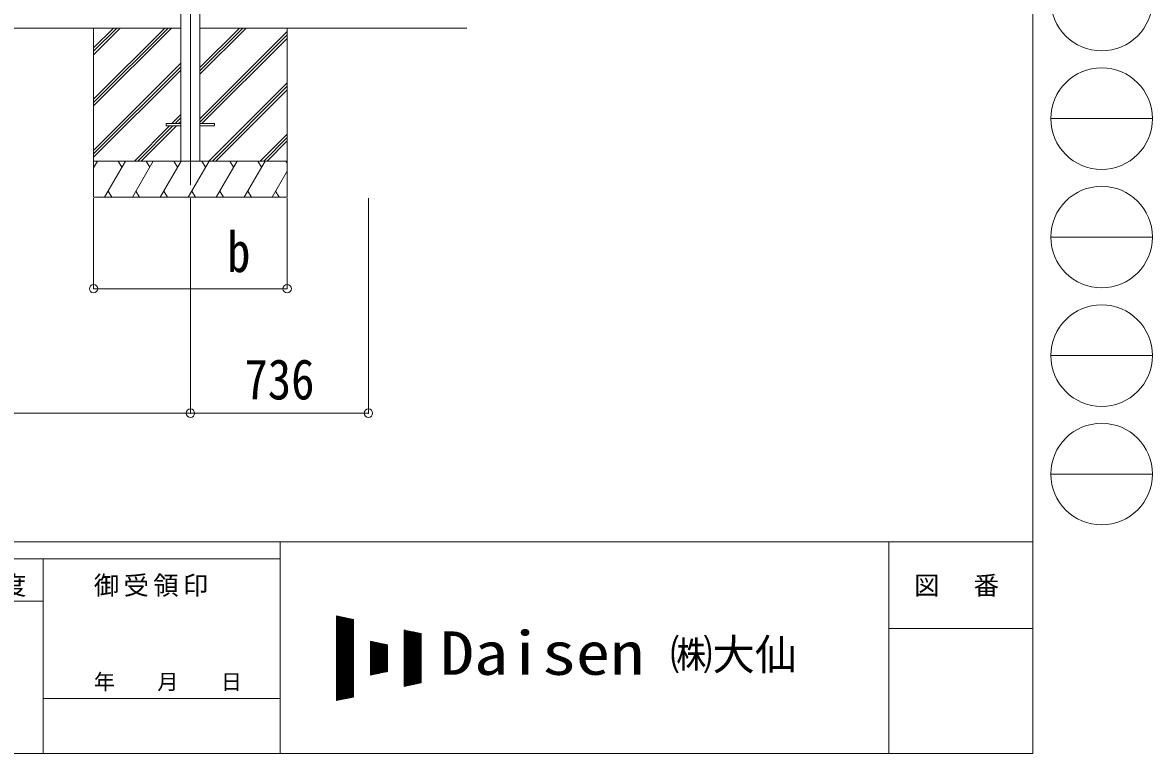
# Model space of a CAD drawing. Units: millimetres at full size; details may follow other scales. Extents: x -9783 to 9892, y -6828 to 6752.
# Drawn here: x 5221 to 9892, y -6828 to -3806 of the extents above; entities that cross this region are included whole.
import ezdxf
from ezdxf.enums import TextEntityAlignment as Align

# ---------------------------------------------------------------- set-up
doc = ezdxf.new("R2010")
doc.units = ezdxf.units.MM
doc.header["$LTSCALE"] = 35
doc.header["$PDMODE"] = 32
doc.header["$PDSIZE"] = 35
for name, color, linetype, lineweight in [('0-0_0', 7, 'Continuous', 9), ('0-1_本体', 4, 'Continuous', 9), ('0-2_部品', 7, 'Continuous', 9), ('0-8_PARTS2', 2, 'Continuous', 9), ('0-A_寸法', 6, 'Continuous', 9), ('F-0_240', 7, 'Continuous', 9)]:
    doc.layers.add(name, color=color, linetype=linetype, lineweight=lineweight)
doc.styles.add('ＭＳ ゴシック', font='')
doc.styles.get('ＭＳ ゴシック').set_extended_font_data('MS Gothic')

msp = doc.modelspace()

# ---------------------------------------------------------------- linework, layer by layer
at = {"layer": '0-0_0'}
for p, q in [((4182.26, -3828.41), (5875.26, -3828.41)), ((5514.76, -3828.43), (5514.76, -4528.43)), ((5514.76, -4122.6), (5808.94, -3828.43)), ((5514.76, -4136.75), (5823.09, -3828.43)), ((5514.76, -4150.89), (5837.23, -3828.43)), ((5514.76, -3938.76), (5625.1, -3828.43)), ((5514.76, -3924.62), (5610.95, -3828.43)), ((5514.76, -3910.47), (5596.81, -3828.43)), ((7058.24, -3828.43), (5954.26, -3828.43)), ((5954.26, -4019.76), (6145.6, -3828.43)), ((5954.26, -4005.61), (6131.45, -3828.43)), ((5954.26, -3991.47), (6117.31, -3828.43)), ((6314.76, -3828.43), (6314.76, -4528.43)), ((5954.26, -4203.6), (6314.76, -3843.11)), ((5954.26, -4217.75), (6314.76, -3857.25)), ((5962.22, -4223.93), (6314.76, -3871.39)), ((5514.76, -4334.74), (5875.26, -3974.24)), ((5514.76, -4348.88), (5875.26, -3988.38)), ((5514.76, -4363.02), (5875.26, -4002.52)), ((5991.57, -4378.43), (6314.76, -4055.24)), ((6005.71, -4378.43), (6314.76, -4069.38)), ((6019.86, -4378.43), (6314.76, -4083.52)), ((5837.71, -4223.93), (5875.26, -4186.37)), ((5851.85, -4223.93), (5875.26, -4200.51)), ((5683.21, -4378.43), (5828.71, -4232.93)), ((5697.35, -4378.43), (5842.85, -4232.93)), ((5711.49, -4378.43), (5856.99, -4232.93)), ((5865.99, -4223.93), (5875.26, -4214.65)), ((6203.71, -4378.43), (6314.76, -4267.37)), ((6217.85, -4378.43), (6314.76, -4281.51)), ((6231.99, -4378.43), (6314.76, -4295.65)), ((6314.76, -4378.43), (5514.76, -4378.43)), ((5514.76, -4405.93), (5530.64, -4378.43)), ((5559.51, -4528.43), (5646.11, -4378.43)), ((5631.11, -4404.41), (5616.11, -4378.43)), ((5674.98, -4528.43), (5761.58, -4378.43)), ((5746.58, -4404.41), (5731.58, -4378.43)), ((5790.45, -4528.43), (5877.05, -4378.43)), ((5862.05, -4404.41), (5847.05, -4378.43)), ((5905.92, -4528.43), (5992.52, -4378.43)), ((5977.52, -4404.41), (5962.52, -4378.43)), ((6021.39, -4528.43), (6107.99, -4378.43)), ((6092.99, -4404.41), (6077.99, -4378.43)), ((6136.86, -4528.43), (6223.46, -4378.43)), ((6193.46, -4378.43), (6208.46, -4404.41)), ((6308.93, -4378.43), (6314.76, -4388.53)), ((6252.33, -4528.43), (6314.76, -4420.29)), ((5514.76, -4528.43), (6314.76, -4528.43)), ((5574.51, -4502.45), (5589.51, -4528.43)), ((5689.98, -4502.45), (5704.98, -4528.43)), ((5805.45, -4502.45), (5820.45, -4528.43)), ((5920.92, -4502.45), (5935.92, -4528.43)), ((6036.39, -4502.45), (6051.39, -4528.43)), ((6151.86, -4502.45), (6166.86, -4528.43)), ((6267.33, -4502.45), (6282.33, -4528.43))]:
    msp.add_line(p, q, dxfattribs=at)
at = {"layer": '0-1_本体'}
for p, q in [((5875.26, -936.02), (5875.26, -4378.43)), ((5954.26, -936.02), (5954.26, -4378.43))]:
    msp.add_line(p, q, dxfattribs=at)
at = {"layer": '0-2_部品', "color": 4}
for p, q in [((5814.76, -4223.92), (5875.26, -4223.92)), ((5814.76, -4223.92), (5814.76, -4232.92)), ((5814.76, -4232.92), (5875.26, -4232.92)), ((5954.26, -4223.92), (6014.76, -4223.92)), ((5954.26, -4232.92), (6014.76, -4232.92)), ((6014.76, -4223.92), (6014.76, -4232.92))]:
    msp.add_line(p, q, dxfattribs=at)
at = {"layer": '0-8_PARTS2'}
msp.add_line((5914.76, -928.43), (5914.76, -4478.43), dxfattribs=at)
at = {"layer": '0-A_寸法'}
for p, q in [((5514.76, -4906.3), (5514.76, -4531.89)), ((5914.76, -5421.29), (5914.76, -4531.89)), ((6314.76, -4906.3), (6314.76, -4531.89)), ((6650.76, -5421.29), (6650.76, -4531.89)), ((5514.76, -4906.3), (6314.76, -4906.3)), ((4142.76, -5421.29), (5914.76, -5421.29)), ((5914.76, -5421.29), (6650.76, -5421.29))]:
    msp.add_line(p, q, dxfattribs=at)
for p in [(5514.76, -4906.3), (6314.76, -4906.3), (5914.76, -5421.29), (6650.76, -5421.29)]:
    msp.add_point(p, dxfattribs=at)
at = {"layer": 'F-0_240', "color": 5}
for p, q in [((9396.97, 6751.9), (9396.97, -6828.1)), ((-9783.03, -5953.1), (9396.97, -5953.1)), ((6285.75, -5953.1), (6285.75, -6828.1)), ((8801.97, -5953.1), (8801.97, -6828.1)), ((-9783.03, -6023.1), (6285.75, -6023.1)), ((5305.75, -6023.1), (5305.75, -6828.1)), ((3205.75, -6198.1), (5305.75, -6198.1)), ((8801.97, -6311.85), (9396.97, -6311.85)), ((5305.75, -6600.6), (6285.75, -6600.6)), ((-9783.03, -6828.1), (9396.97, -6828.1))]:
    msp.add_line(p, q, dxfattribs=at)
at = {"layer": 'F-0_240', "color": 4}
for p, q in [((9471.77, -4203.1), (9891.77, -4203.1)), ((9471.77, -4693.1), (9891.77, -4693.1)), ((9471.77, -5183.1), (9891.77, -5183.1)), ((9471.77, -5673.1), (9891.77, -5673.1))]:
    msp.add_line(p, q, dxfattribs=at)
at = {"layer": 'F-0_240'}
for p, q in [((6519.04, -6259.47), (6589.04, -6274.05)), ((6519.04, -6259.47), (6519.04, -6609.47)), ((6519.04, -6262.76), (6534.85, -6262.76)), ((6519.04, -6266.26), (6551.65, -6266.26)), ((6519.04, -6269.76), (6568.45, -6269.76)), ((6519.04, -6273.26), (6585.25, -6273.26)), ((6519.04, -6276.76), (6589.04, -6276.76)), ((6519.04, -6280.26), (6589.04, -6280.26)), ((6519.04, -6283.76), (6589.04, -6283.76)), ((6519.04, -6287.26), (6589.04, -6287.26)), ((6519.04, -6290.76), (6589.04, -6290.76)), ((6519.04, -6294.26), (6589.04, -6294.26)), ((6519.04, -6297.76), (6589.04, -6297.76)), ((6519.04, -6301.26), (6589.04, -6301.26)), ((6519.04, -6304.76), (6589.04, -6304.76)), ((6521.12, -6609.03), (6521.12, -6259.9)), ((6524.62, -6608.3), (6524.62, -6260.63)), ((6528.12, -6607.58), (6528.12, -6261.36)), ((6531.62, -6606.85), (6531.62, -6262.09)), ((6535.12, -6606.12), (6535.12, -6262.81)), ((6538.62, -6605.39), (6538.62, -6263.54)), ((6542.12, -6604.66), (6542.12, -6264.27)), ((6545.62, -6603.93), (6545.62, -6265)), ((6549.12, -6603.2), (6549.12, -6265.73)), ((6552.62, -6602.47), (6552.62, -6266.46)), ((6556.12, -6601.74), (6556.12, -6267.19)), ((6559.62, -6601.01), (6559.62, -6267.92)), ((6563.12, -6600.28), (6563.12, -6268.65)), ((6566.62, -6599.55), (6566.62, -6269.38)), ((6570.12, -6598.83), (6570.12, -6270.11)), ((6573.62, -6598.1), (6573.62, -6270.84)), ((6577.12, -6597.37), (6577.12, -6271.56)), ((6580.62, -6596.64), (6580.62, -6272.29)), ((6584.12, -6595.91), (6584.12, -6273.02)), ((6587.62, -6595.18), (6587.62, -6273.75)), ((6589.04, -6274.05), (6589.04, -6594.88)), ((6519.04, -6308.26), (6589.04, -6308.26)), ((6519.04, -6311.76), (6589.04, -6311.76)), ((6519.04, -6315.26), (6589.04, -6315.26)), ((6519.04, -6318.76), (6589.04, -6318.76)), ((6519.04, -6322.26), (6589.04, -6322.26)), ((6519.04, -6325.76), (6589.04, -6325.76)), ((6519.04, -6329.26), (6589.04, -6329.26)), ((6519.04, -6332.76), (6589.04, -6332.76)), ((6519.04, -6336.26), (6589.04, -6336.26)), ((6519.04, -6339.76), (6589.04, -6339.76)), ((6519.04, -6343.26), (6589.04, -6343.26)), ((6519.04, -6346.76), (6589.04, -6346.76)), ((6519.04, -6350.26), (6589.04, -6350.26)), ((6799.04, -6317.8), (6869.04, -6332.38)), ((6799.04, -6317.8), (6799.04, -6551.13)), ((6799.04, -6318.76), (6803.65, -6318.76)), ((6799.04, -6322.26), (6820.45, -6322.26)), ((6799.04, -6325.76), (6837.25, -6325.76)), ((6799.04, -6329.26), (6854.05, -6329.26)), ((6799.04, -6332.76), (6869.04, -6332.76)), ((6799.04, -6336.26), (6869.04, -6336.26)), ((6799.04, -6339.76), (6869.04, -6339.76)), ((6799.04, -6343.26), (6869.04, -6343.26)), ((6799.04, -6346.76), (6869.04, -6346.76)), ((6799.04, -6350.26), (6869.04, -6350.26)), ((6801.12, -6550.7), (6801.12, -6318.23)), ((6804.62, -6549.97), (6804.62, -6318.96)), ((6808.12, -6549.24), (6808.12, -6319.69)), ((6811.62, -6548.51), (6811.62, -6320.42)), ((6815.12, -6547.78), (6815.12, -6321.15)), ((6818.62, -6547.05), (6818.62, -6321.88)), ((6822.12, -6546.33), (6822.12, -6322.61)), ((6825.62, -6545.6), (6825.62, -6323.34)), ((6829.12, -6544.87), (6829.12, -6324.06)), ((6832.62, -6544.14), (6832.62, -6324.79)), ((6836.12, -6543.41), (6836.12, -6325.52)), ((6839.62, -6542.68), (6839.62, -6326.25)), ((6843.12, -6541.95), (6843.12, -6326.98)), ((6846.62, -6541.22), (6846.62, -6327.71)), ((6850.12, -6540.49), (6850.12, -6328.44)), ((6853.62, -6539.76), (6853.62, -6329.17)), ((6857.12, -6539.03), (6857.12, -6329.9)), ((6860.62, -6538.3), (6860.62, -6330.63)), ((6864.12, -6537.58), (6864.12, -6331.36)), ((6867.62, -6536.85), (6867.62, -6332.09)), ((6869.04, -6332.38), (6869.04, -6536.55)), ((6519.04, -6353.76), (6589.04, -6353.76)), ((6519.04, -6357.26), (6589.04, -6357.26)), ((6519.04, -6360.76), (6589.04, -6360.76)), ((6519.04, -6364.26), (6589.04, -6364.26)), ((6519.04, -6367.76), (6589.04, -6367.76)), ((6519.04, -6371.26), (6589.04, -6371.26)), ((6519.04, -6374.76), (6589.04, -6374.76)), ((6519.04, -6378.26), (6589.04, -6378.26)), ((6519.04, -6381.76), (6589.04, -6381.76)), ((6519.04, -6385.26), (6589.04, -6385.26)), ((6519.04, -6388.76), (6589.04, -6388.76)), ((6519.04, -6392.26), (6589.04, -6392.26)), ((6519.04, -6395.76), (6589.04, -6395.76)), ((6659.04, -6364.47), (6729.04, -6379.05)), ((6659.04, -6364.47), (6659.04, -6504.47)), ((6659.04, -6367.76), (6674.85, -6367.76)), ((6659.04, -6371.26), (6691.65, -6371.26)), ((6659.04, -6374.76), (6708.45, -6374.76)), ((6659.04, -6378.26), (6725.25, -6378.26)), ((6659.04, -6381.76), (6729.04, -6381.76)), ((6659.04, -6385.26), (6729.04, -6385.26)), ((6659.04, -6388.76), (6729.04, -6388.76)), ((6659.04, -6392.26), (6729.04, -6392.26)), ((6659.04, -6395.76), (6729.04, -6395.76)), ((6661.12, -6504.03), (6661.12, -6364.9)), ((6664.62, -6503.3), (6664.62, -6365.63)), ((6668.12, -6502.58), (6668.12, -6366.36)), ((6671.62, -6501.85), (6671.62, -6367.09)), ((6675.12, -6501.12), (6675.12, -6367.81)), ((6678.62, -6500.39), (6678.62, -6368.54)), ((6682.12, -6499.66), (6682.12, -6369.27)), ((6685.62, -6498.93), (6685.62, -6370)), ((6689.12, -6498.2), (6689.12, -6370.73)), ((6692.62, -6497.47), (6692.62, -6371.46)), ((6696.12, -6496.74), (6696.12, -6372.19)), ((6699.62, -6496.01), (6699.62, -6372.92)), ((6703.12, -6495.28), (6703.12, -6373.65)), ((6706.62, -6494.55), (6706.62, -6374.38)), ((6710.12, -6493.83), (6710.12, -6375.11)), ((6713.62, -6493.1), (6713.62, -6375.84)), ((6717.12, -6492.37), (6717.12, -6376.56)), ((6720.62, -6491.64), (6720.62, -6377.29)), ((6724.12, -6490.91), (6724.12, -6378.02)), ((6727.62, -6490.18), (6727.62, -6378.75)), ((6729.04, -6379.05), (6729.04, -6489.88)), ((6799.04, -6353.76), (6869.04, -6353.76)), ((6799.04, -6357.26), (6869.04, -6357.26)), ((6799.04, -6360.76), (6869.04, -6360.76)), ((6799.04, -6364.26), (6869.04, -6364.26)), ((6799.04, -6367.76), (6869.04, -6367.76)), ((6799.04, -6371.26), (6869.04, -6371.26)), ((6799.04, -6374.76), (6869.04, -6374.76)), ((6799.04, -6378.26), (6869.04, -6378.26)), ((6799.04, -6381.76), (6869.04, -6381.76)), ((6799.04, -6385.26), (6869.04, -6385.26)), ((6799.04, -6388.76), (6869.04, -6388.76)), ((6799.04, -6392.26), (6869.04, -6392.26)), ((6799.04, -6395.76), (6869.04, -6395.76)), ((6519.04, -6399.26), (6589.04, -6399.26)), ((6519.04, -6402.76), (6589.04, -6402.76)), ((6519.04, -6406.26), (6589.04, -6406.26)), ((6519.04, -6409.76), (6589.04, -6409.76)), ((6519.04, -6413.26), (6589.04, -6413.26)), ((6519.04, -6416.76), (6589.04, -6416.76)), ((6519.04, -6420.26), (6589.04, -6420.26)), ((6519.04, -6423.76), (6589.04, -6423.76)), ((6519.04, -6427.26), (6589.04, -6427.26)), ((6519.04, -6430.76), (6589.04, -6430.76)), ((6519.04, -6434.26), (6589.04, -6434.26)), ((6519.04, -6437.76), (6589.04, -6437.76)), ((6519.04, -6441.26), (6589.04, -6441.26)), ((6519.04, -6444.76), (6589.04, -6444.76)), ((6659.04, -6399.26), (6729.04, -6399.26)), ((6659.04, -6402.76), (6729.04, -6402.76)), ((6659.04, -6406.26), (6729.04, -6406.26)), ((6659.04, -6409.76), (6729.04, -6409.76)), ((6659.04, -6413.26), (6729.04, -6413.26)), ((6659.04, -6416.76), (6729.04, -6416.76)), ((6659.04, -6420.26), (6729.04, -6420.26)), ((6659.04, -6423.76), (6729.04, -6423.76)), ((6659.04, -6427.26), (6729.04, -6427.26)), ((6659.04, -6430.76), (6729.04, -6430.76)), ((6659.04, -6434.26), (6729.04, -6434.26)), ((6659.04, -6437.76), (6729.04, -6437.76)), ((6659.04, -6441.26), (6729.04, -6441.26)), ((6659.04, -6444.76), (6729.04, -6444.76)), ((6799.04, -6399.26), (6869.04, -6399.26)), ((6799.04, -6402.76), (6869.04, -6402.76)), ((6799.04, -6406.26), (6869.04, -6406.26)), ((6799.04, -6409.76), (6869.04, -6409.76)), ((6799.04, -6413.26), (6869.04, -6413.26)), ((6799.04, -6416.76), (6869.04, -6416.76)), ((6799.04, -6420.26), (6869.04, -6420.26)), ((6799.04, -6423.76), (6869.04, -6423.76)), ((6799.04, -6427.26), (6869.04, -6427.26)), ((6799.04, -6430.76), (6869.04, -6430.76)), ((6799.04, -6434.26), (6869.04, -6434.26)), ((6799.04, -6437.76), (6869.04, -6437.76)), ((6799.04, -6441.26), (6869.04, -6441.26)), ((6799.04, -6444.76), (6869.04, -6444.76)), ((6519.04, -6448.26), (6589.04, -6448.26)), ((6519.04, -6451.76), (6589.04, -6451.76)), ((6519.04, -6455.26), (6589.04, -6455.26)), ((6519.04, -6458.76), (6589.04, -6458.76)), ((6519.04, -6462.26), (6589.04, -6462.26)), ((6519.04, -6465.76), (6589.04, -6465.76)), ((6519.04, -6469.26), (6589.04, -6469.26)), ((6519.04, -6472.76), (6589.04, -6472.76)), ((6519.04, -6476.26), (6589.04, -6476.26)), ((6519.04, -6479.76), (6589.04, -6479.76)), ((6519.04, -6483.26), (6589.04, -6483.26)), ((6519.04, -6486.76), (6589.04, -6486.76)), ((6519.04, -6490.26), (6589.04, -6490.26)), ((6659.04, -6448.26), (6729.04, -6448.26)), ((6659.04, -6451.76), (6729.04, -6451.76)), ((6659.04, -6455.26), (6729.04, -6455.26)), ((6659.04, -6458.76), (6729.04, -6458.76)), ((6659.04, -6462.26), (6729.04, -6462.26)), ((6659.04, -6465.76), (6729.04, -6465.76)), ((6659.04, -6469.26), (6729.04, -6469.26)), ((6659.04, -6472.76), (6729.04, -6472.76)), ((6659.04, -6476.26), (6729.04, -6476.26)), ((6659.04, -6479.76), (6729.04, -6479.76)), ((6659.04, -6483.26), (6729.04, -6483.26)), ((6659.04, -6486.76), (6729.04, -6486.76)), ((6659.04, -6504.47), (6729.04, -6489.88)), ((6659.04, -6490.26), (6727.23, -6490.26)), ((6799.04, -6448.26), (6869.04, -6448.26)), ((6799.04, -6451.76), (6869.04, -6451.76)), ((6799.04, -6455.26), (6869.04, -6455.26)), ((6799.04, -6458.76), (6869.04, -6458.76)), ((6799.04, -6462.26), (6869.04, -6462.26)), ((6799.04, -6465.76), (6869.04, -6465.76)), ((6799.04, -6469.26), (6869.04, -6469.26)), ((6799.04, -6472.76), (6869.04, -6472.76)), ((6799.04, -6476.26), (6869.04, -6476.26)), ((6799.04, -6479.76), (6869.04, -6479.76)), ((6799.04, -6483.26), (6869.04, -6483.26)), ((6799.04, -6486.76), (6869.04, -6486.76)), ((6799.04, -6490.26), (6869.04, -6490.26)), ((6519.04, -6493.76), (6589.04, -6493.76)), ((6519.04, -6497.26), (6589.04, -6497.26)), ((6519.04, -6500.76), (6589.04, -6500.76)), ((6519.04, -6504.26), (6589.04, -6504.26)), ((6519.04, -6507.76), (6589.04, -6507.76)), ((6519.04, -6511.26), (6589.04, -6511.26)), ((6519.04, -6514.76), (6589.04, -6514.76)), ((6519.04, -6518.26), (6589.04, -6518.26)), ((6519.04, -6521.76), (6589.04, -6521.76)), ((6519.04, -6525.26), (6589.04, -6525.26)), ((6519.04, -6528.76), (6589.04, -6528.76)), ((6519.04, -6532.26), (6589.04, -6532.26)), ((6519.04, -6535.76), (6589.04, -6535.76)), ((6659.04, -6493.76), (6710.43, -6493.76)), ((6659.04, -6497.26), (6693.63, -6497.26)), ((6659.04, -6500.76), (6676.83, -6500.76)), ((6659.04, -6504.26), (6660.03, -6504.26)), ((6799.04, -6493.76), (6869.04, -6493.76)), ((6799.04, -6497.26), (6869.04, -6497.26)), ((6799.04, -6500.76), (6869.04, -6500.76)), ((6799.04, -6504.26), (6869.04, -6504.26)), ((6799.04, -6507.76), (6869.04, -6507.76)), ((6799.04, -6511.26), (6869.04, -6511.26)), ((6799.04, -6514.76), (6869.04, -6514.76)), ((6799.04, -6518.26), (6869.04, -6518.26)), ((6799.04, -6521.76), (6869.04, -6521.76)), ((6799.04, -6525.26), (6869.04, -6525.26)), ((6799.04, -6528.76), (6869.04, -6528.76)), ((6799.04, -6532.26), (6869.04, -6532.26)), ((6799.04, -6535.76), (6869.04, -6535.76)), ((6869.04, -6536.55), (6799.04, -6551.13)), ((6519.04, -6539.26), (6589.04, -6539.26)), ((6519.04, -6542.76), (6589.04, -6542.76)), ((6519.04, -6546.26), (6589.04, -6546.26)), ((6519.04, -6549.76), (6589.04, -6549.76)), ((6519.04, -6553.26), (6589.04, -6553.26)), ((6519.04, -6556.76), (6589.04, -6556.76)), ((6519.04, -6560.26), (6589.04, -6560.26)), ((6519.04, -6563.76), (6589.04, -6563.76)), ((6519.04, -6567.26), (6589.04, -6567.26)), ((6519.04, -6570.76), (6589.04, -6570.76)), ((6519.04, -6574.26), (6589.04, -6574.26)), ((6519.04, -6577.76), (6589.04, -6577.76)), ((6519.04, -6581.26), (6589.04, -6581.26)), ((6519.04, -6584.76), (6589.04, -6584.76)), ((6799.04, -6539.26), (6856.03, -6539.26)), ((6799.04, -6542.76), (6839.23, -6542.76)), ((6799.04, -6546.26), (6822.43, -6546.26)), ((6799.04, -6549.76), (6805.63, -6549.76)), ((6519.04, -6588.26), (6589.04, -6588.26)), ((6519.04, -6591.76), (6589.04, -6591.76)), ((6589.04, -6594.88), (6519.04, -6609.47)), ((6519.04, -6595.26), (6587.23, -6595.26)), ((6519.04, -6598.76), (6570.43, -6598.76)), ((6519.04, -6602.26), (6553.63, -6602.26)), ((6519.04, -6605.76), (6536.83, -6605.76)), ((6519.04, -6609.26), (6520.03, -6609.26))]:
    msp.add_line(p, q, dxfattribs=at)
at = {"layer": 'F-0_240', "color": 4}
for centre in [(9681.77, -3713.1), (9681.77, -4203.1), (9681.77, -4693.1), (9681.77, -5183.1), (9681.77, -5673.1)]:
    msp.add_circle(centre, 210, dxfattribs=at)

# ---------------------------------------------------------------- texts
at = {"layer": '0-A_寸法', "color": 7, "style": 'ＭＳ ゴシック', "width": 0.85}
for s, p in [('b', (6066.64, -4887.3)), ('736', (6138.39, -5414.29))]:
    msp.add_text(s, height=166.8, dxfattribs=at).set_placement(p, align=Align.BOTTOM_LEFT)
at = {"layer": 'F-0_240', "style": 'ＭＳ ゴシック', "width": 1.15}
msp.add_text('Daisen', height=179.6, dxfattribs=at).set_placement((6947.05, -6556.97), align=Align.BOTTOM_LEFT)
at = {"layer": 'F-0_240', "style": 'ＭＳ ゴシック'}
for s, height, p in [('㈱大仙\u3000', 128.3, (7898.35, -6521.97)), ('年\u3000\u3000月\u3000\u3000日', 64.15, (5515.76, -6583.1))]:
    msp.add_text(s, height=height, dxfattribs=at).set_placement(p, align=Align.BOTTOM_LEFT)
at = {"layer": 'F-0_240', "char_height": 76.98, "attachment_point": 7, "style": 'ＭＳ ゴシック'}
for s, insert in [('\\T1.17;尺\u3000度', (4885.76, -6180.6)), ('\\T1.17;御受領印', (5515.75, -6180.6)), ('\\T1.17;図\u3000番', (8906.97, -6180.6))]:
    msp.add_mtext(s, dxfattribs=dict(at, insert=insert))

doc.saveas('drawing.dxf')
